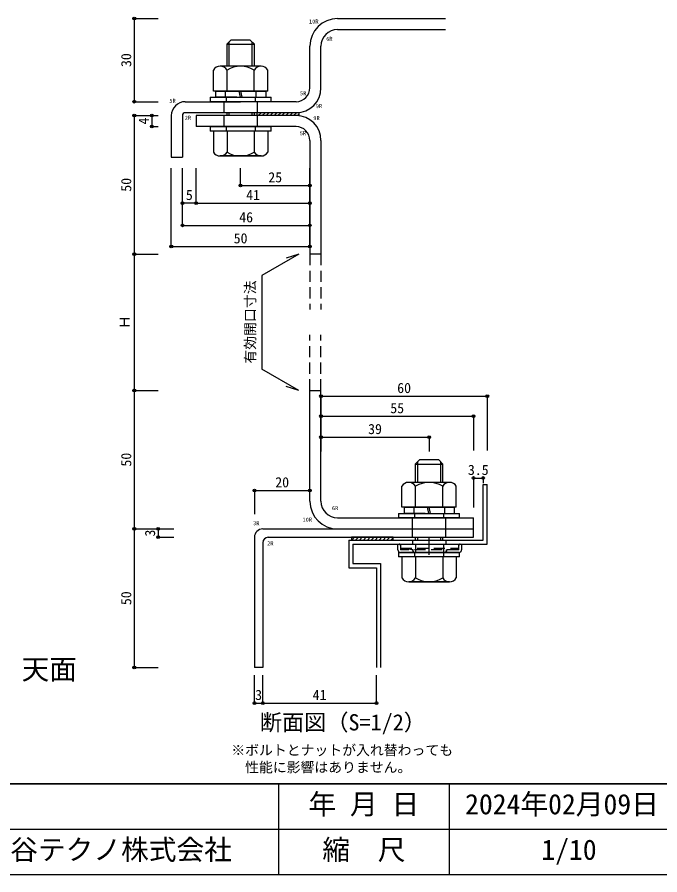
# Model space of a CAD drawing. Units: millimetres on the paper, enlarged 10 times, with parts at other scales. Extents: x -10475 to 9199, y -10092 to 10143.
# Drawn here: x -4615 to -3456, y -10092 to -8544 of the extents above; entities that cross this region are included whole.
import ezdxf
from ezdxf.enums import TextEntityAlignment as Align

# ---------------------------------------------------------------- set-up
doc = ezdxf.new("R2010")
doc.units = ezdxf.units.MM
doc.header["$LTSCALE"] = 10
doc.header["$PDMODE"] = 32
doc.header["$PDSIZE"] = 5
for name, pattern in [('CHAIN1', [8, 5, -1, 1, -1]), ('DASHED1', [1.8, 1.2, -0.6]), ('DASHED2', [3, 2, -1])]:
    doc.linetypes.add(name, pattern=pattern)
for name, color, linetype in [('0-8_FRP寸法', 3, 'Continuous'), ('0-F_図面枠', 7, 'Continuous'), ('E-0_FRP', 4, 'Continuous'), ('E-1_SUS', 7, 'Continuous'), ('E-8_FRP寸法', 3, 'Continuous'), ('E-A_タイトル', 7, 'Continuous')]:
    doc.layers.add(name, color=color, linetype=linetype)
doc.styles.add('ＭＳ ゴシック', font='')
doc.styles.get('ＭＳ ゴシック').set_extended_font_data('MS Gothic')

msp = doc.modelspace()

# ---------------------------------------------------------------- linework, layer by layer
at = {"layer": '0-8_FRP寸法', "color": 7}
for p, q in [((-4212.51, -8688.86), (-4215.09, -8677.86)), ((-4209.46, -8688.86), (-4212.04, -8677.86)), ((-3872.51, -9439.79), (-3875.09, -9428.79)), ((-3869.46, -9439.79), (-3872.04, -9428.79))]:
    msp.add_line(p, q, dxfattribs=at)
at = {"layer": '0-F_図面枠'}
for p, q in [((-6011.52, -9927.64), (-2011.52, -9927.64)), ((-2011.52, -9927.64), (-5803.94, -9927.64)), ((-4143.79, -9927.64), (-4143.79, -10091.97)), ((-3836, -9927.64), (-3836, -10091.97)), ((-4763.28, -10009.8), (-4143.79, -10009.8)), ((-4143.79, -10009.8), (-3403.58, -10009.8)), ((-2011.52, -10091.97), (-6011.52, -10091.97))]:
    msp.add_line(p, q, dxfattribs=at)
at = {"layer": 'E-0_FRP'}
for p, q in [((-4037.28, -8546.86), (-3842.73, -8546.86)), ((-4037.28, -8566.86), (-3842.73, -8566.86)), ((-4087.28, -8671.86), (-4087.28, -8596.86)), ((-4067.28, -8671.86), (-4067.28, -8596.86)), ((-4312.28, -8696.86), (-4212.28, -8696.86)), ((-4242.28, -8696.86), (-4242.28, -8716.86)), ((-4112.28, -8696.86), (-4212.28, -8696.86)), ((-4182.28, -8696.86), (-4182.28, -8716.86)), ((-4317.28, -8721.86), (-4317.28, -8796.86)), ((-4112.28, -8716.86), (-4312.28, -8716.86)), ((-4292.28, -8721.86), (-4292.28, -8741.86)), ((-4112.28, -8721.86), (-4292.28, -8721.86)), ((-4242.28, -8721.86), (-4242.28, -8741.86)), ((-4233.28, -8716.86), (-4233.28, -8721.86)), ((-4191.28, -8721.86), (-4191.28, -8716.86)), ((-4182.28, -8721.86), (-4182.28, -8716.86)), ((-4182.28, -8721.86), (-4182.28, -8716.86)), ((-4107.28, -8716.86), (-4182.28, -8716.86)), ((-4182.28, -8721.86), (-4182.28, -8741.86)), ((-4107.28, -8721.86), (-4182.28, -8721.86)), ((-4107.28, -8721.86), (-4182.28, -8721.86)), ((-4107.28, -8716.86), (-4107.28, -8721.86)), ((-4212.28, -8741.86), (-4292.28, -8741.86)), ((-4112.28, -8741.86), (-4212.28, -8741.86)), ((-4087.28, -8766.86), (-4087.28, -8971.86)), ((-4067.28, -8766.86), (-4067.28, -8971.86)), ((-4067.28, -8971.86), (-4087.28, -8971.86)), ((-4087.28, -9417.79), (-4087.28, -9217.79)), ((-4087.28, -9217.79), (-4067.28, -9217.79)), ((-4067.28, -9417.79), (-4067.28, -9217.79)), ((-3893.28, -9346.79), (-3893.28, -9383.79)), ((-3851.28, -9383.79), (-3851.28, -9346.79)), ((-4037.28, -9447.79), (-3792.28, -9447.79)), ((-3902.28, -9482.79), (-3902.28, -9447.79)), ((-3842.28, -9482.79), (-3842.28, -9447.79)), ((-3792.28, -9482.79), (-3792.28, -9447.79)), ((-4172.28, -9467.79), (-4037.28, -9467.79)), ((-4037.28, -9467.79), (-3792.28, -9467.79)), ((-4187.28, -9482.79), (-4187.28, -9717.79)), ((-4162.28, -9482.79), (-3902.28, -9482.79)), ((-3893.28, -9482.79), (-3893.28, -9487.79)), ((-3867.28, -9482.79), (-3792.28, -9482.79)), ((-3851.28, -9487.79), (-3851.28, -9482.79)), ((-4172.28, -9492.79), (-4172.28, -9717.79)), ((-4172.28, -9717.79), (-4187.28, -9717.79))]:
    msp.add_line(p, q, dxfattribs=at)
at = {"layer": 'E-0_FRP', "color": 7}
for p, q in [((-4237.28, -8716.86), (-4237.28, -8721.71)), ((-4187.28, -8721.86), (-4187.28, -8716.86)), ((-3847.28, -9350.79), (-3854.78, -9343.29)), ((-3897.28, -9350.79), (-3847.28, -9350.79)), ((-3897.28, -9350.79), (-3897.28, -9383.79)), ((-3847.28, -9383.79), (-3847.28, -9350.79)), ((-3921.35, -9428.79), (-3921.35, -9390.87)), ((-3835.47, -9383.79), (-3909.08, -9383.79)), ((-3896.81, -9428.79), (-3896.81, -9390.87)), ((-3847.74, -9428.79), (-3847.74, -9390.87)), ((-3823.2, -9428.79), (-3823.2, -9390.87)), ((-3927.28, -9439.79), (-3817.28, -9439.79)), ((-3927.28, -9439.79), (-3927.28, -9447.79)), ((-3823.2, -9428.79), (-3921.35, -9428.79)), ((-3917.53, -9428.79), (-3917.53, -9439.79)), ((-3917.53, -9428.79), (-3872.28, -9428.79)), ((-3917.53, -9439.79), (-3873.25, -9439.79)), ((-3873.48, -9428.79), (-3916.96, -9428.79)), ((-3879.18, -9439.79), (-3916.96, -9439.79)), ((-3900.03, -9428.79), (-3900.03, -9439.79)), ((-3898.53, -9439.79), (-3898.53, -9447.79)), ((-3872.28, -9439.79), (-3827.03, -9439.79)), ((-3871.31, -9428.79), (-3827.03, -9428.79)), ((-3824.96, -9428.79), (-3862.74, -9428.79)), ((-3846.03, -9439.79), (-3846.03, -9447.79)), ((-3844.53, -9428.79), (-3844.53, -9439.79)), ((-3827.03, -9428.79), (-3827.03, -9439.79)), ((-3817.28, -9447.79), (-3817.28, -9439.79)), ((-3817.28, -9447.79), (-3927.28, -9447.79)), ((-3897.28, -9482.79), (-3897.28, -9487.79)), ((-3847.28, -9487.79), (-3847.28, -9482.79)), ((-3928.66, -9495.29), (-3813.66, -9495.29)), ((-3928.66, -9505.29), (-3928.66, -9495.29)), ((-3813.66, -9495.29), (-3813.66, -9505.29)), ((-3927.28, -9510.29), (-3927.28, -9518.29)), ((-3927.28, -9510.29), (-3817.28, -9510.29)), ((-3818.66, -9510.29), (-3923.66, -9510.29)), ((-3898.53, -9510.29), (-3898.53, -9518.29)), ((-3846.03, -9510.29), (-3846.03, -9518.29)), ((-3817.28, -9518.29), (-3817.28, -9510.29)), ((-3817.28, -9518.29), (-3927.28, -9518.29)), ((-3823.2, -9518.29), (-3921.35, -9518.29)), ((-3921.35, -9518.29), (-3921.35, -9556.21)), ((-3896.81, -9518.29), (-3896.81, -9556.21)), ((-3847.74, -9518.29), (-3847.74, -9556.21)), ((-3823.2, -9518.29), (-3823.2, -9556.21))]:
    msp.add_line(p, q, dxfattribs=at)
at = {"layer": 'E-0_FRP', "linetype": 'DASHED1'}
for p, q in [((-4180.32, -8721.86), (-4175.32, -8716.86)), ((-4173.25, -8721.86), (-4168.25, -8716.86)), ((-4166.18, -8721.86), (-4161.18, -8716.86)), ((-4159.11, -8721.86), (-4154.11, -8716.86)), ((-4152.04, -8721.86), (-4147.04, -8716.86)), ((-4144.97, -8721.86), (-4139.97, -8716.86)), ((-4137.89, -8721.86), (-4132.89, -8716.86)), ((-4130.82, -8721.86), (-4125.82, -8716.86)), ((-4123.75, -8721.86), (-4118.75, -8716.86)), ((-4116.68, -8721.86), (-4111.68, -8716.86)), ((-4109.61, -8721.86), (-4107.28, -8719.53)), ((-4109.61, -8721.86), (-4107.28, -8719.53))]:
    msp.add_line(p, q, dxfattribs=at)
at = {"layer": 'E-0_FRP', "linetype": 'DASHED2'}
for p, q in [((-4087.28, -8971.86), (-4087.28, -9071.86)), ((-4067.28, -8971.86), (-4067.28, -9071.86)), ((-4087.28, -9217.79), (-4087.28, -9117.79)), ((-4067.28, -9217.79), (-4067.28, -9117.79)), ((-3923.66, -9495.29), (-3923.66, -9497.79)), ((-3896.41, -9510.29), (-3896.41, -9495.29)), ((-3845.91, -9510.29), (-3845.91, -9495.29)), ((-3818.66, -9497.79), (-3818.66, -9495.29)), ((-3923.66, -9502.79), (-3818.66, -9502.79)), ((-3901.16, -9505.29), (-3923.66, -9502.79)), ((-3901.16, -9507.79), (-3901.16, -9505.29)), ((-3841.16, -9505.29), (-3818.66, -9502.79)), ((-3841.16, -9507.79), (-3841.16, -9505.29))]:
    msp.add_line(p, q, dxfattribs=at)
at = {"layer": 'E-0_FRP', "color": 2, "linetype": 'CHAIN1'}
msp.add_line((-3872.28, -9514.6), (-3872.28, -9484.42), dxfattribs=at)
at = {"layer": 'E-0_FRP', "color": 7, "linetype": 'DASHED2'}
for p, q in [((-3923.66, -9497.79), (-3923.66, -9505.29)), ((-3818.66, -9505.29), (-3818.66, -9497.79)), ((-3818.66, -9505.29), (-3923.66, -9505.29)), ((-3901.16, -9510.29), (-3901.16, -9507.79)), ((-3841.16, -9510.29), (-3841.16, -9507.79))]:
    msp.add_line(p, q, dxfattribs=at)
at = {"layer": 'E-0_FRP'}
for points in [[(-4337.28, -8721.86), (-4337.28, -8796.86), (-4317.28, -8796.86)], [(-3902.28, -9482.79), (-3851.28, -9482.79), (-3842.28, -9482.79)]]:
    msp.add_lwpolyline(points, dxfattribs=at)
at = {"layer": 'E-0_FRP', "color": 7}
for points in [[(-3854.78, -9343.29), (-3889.78, -9343.29), (-3897.28, -9350.79)], [(-3835.47, -9563.29), (-3909.08, -9563.29), (-3835.47, -9563.29)]]:
    msp.add_lwpolyline(points, dxfattribs=at)
at = {"layer": 'E-0_FRP'}
for centre, radius, start, end in [((-4037.28, -8596.86), 50, 90, 180), ((-4037.28, -8596.86), 30, 90, 180), ((-4112.28, -8671.86), 25, 270, 0), ((-4112.28, -8671.86), 45, 270, 0), ((-4312.28, -8721.86), 25, 90, 180), ((-4312.28, -8721.86), 5, 90, 180), ((-4112.28, -8766.86), 45, 0, 90), ((-4112.28, -8766.86), 25, 0, 90), ((-4037.28, -9417.79), 50, 180, 270), ((-4037.28, -9417.79), 30, 180, 270), ((-4172.28, -9482.79), 15, 90, 180), ((-4162.28, -9492.79), 10, 90, 180), ((-4162.28, -9492.79), 10, 90, 180)]:
    msp.add_arc(centre, radius, start, end, dxfattribs=at)
at = {"layer": 'E-0_FRP', "color": 7}
for centre, radius, start, end in [((-3909.08, -9397.96), 14.17, 29.99985, 149.99985), ((-3872.28, -9429.83), 46.04, 57.79585, 122.2043), ((-3835.47, -9397.96), 14.17, 29.99985, 149.99985), ((-3923.66, -9505.29), 5, 180, 270), ((-3818.66, -9505.29), 5, 270, 0), ((-3909.08, -9549.12), 14.17, 210.00015, 330.00015), ((-3872.28, -9517.25), 46.04, 237.7957, 302.20415), ((-3835.47, -9549.12), 14.17, 210.00015, 330.00015)]:
    msp.add_arc(centre, radius, start, end, dxfattribs=at)
at = {"layer": 'E-0_FRP', "color": 7, "linetype": 'DASHED2'}
for centre, start, end in [((-3926.16, -9497.79), 0, 90), ((-3816.16, -9497.79), 90, 180), ((-3903.66, -9507.79), 0, 90), ((-3838.66, -9507.79), 90, 180)]:
    msp.add_arc(centre, 2.5, start, end, dxfattribs=at)
at = {"layer": 'E-0_FRP', "linetype": 'DASHED2'}
for centre, start, end in [((-3898.66, -9507.79), 180, 270), ((-3843.66, -9507.79), 270, 0)]:
    msp.add_arc(centre, 2.5, start, end, dxfattribs=at)
at = {"layer": 'E-1_SUS', "color": 4}
for p, q in [((-4404.08, -8546.86), (-4404.08, -8696.86)), ((-4012.28, -9482.79), (-4012.28, -9487.79)), ((-3937.28, -9487.79), (-3937.28, -9482.79)), ((-3937.28, -9487.79), (-3937.28, -9482.79)), ((-4012.28, -9487.79), (-3937.28, -9487.79)), ((-4012.28, -9487.79), (-3937.28, -9487.79))]:
    msp.add_line(p, q, dxfattribs=at)
at = {"layer": 'E-1_SUS'}
for p, q in [((-3767.28, -9495.29), (-3767.28, -9387.79)), ((-4017.28, -9487.79), (-4017.28, -9537.79)), ((-4017.28, -9487.79), (-3774.78, -9487.79)), ((-4009.78, -9495.29), (-4009.78, -9530.29)), ((-4009.78, -9495.29), (-3902.28, -9495.29)), ((-3842.28, -9487.79), (-3842.28, -9495.29)), ((-3842.28, -9495.29), (-3767.28, -9495.29)), ((-4009.78, -9530.29), (-3959.78, -9530.29)), ((-3959.78, -9530.29), (-3959.78, -9717.79)), ((-4017.28, -9537.79), (-3967.28, -9537.79)), ((-3967.28, -9537.79), (-3967.28, -9717.79))]:
    msp.add_line(p, q, dxfattribs=at)
at = {"layer": 'E-1_SUS', "color": 4, "linetype": 'DASHED1'}
for p, q in [((-4011.88, -9487.79), (-4006.88, -9482.79)), ((-4004.81, -9487.79), (-3999.81, -9482.79)), ((-3997.73, -9487.79), (-3992.73, -9482.79)), ((-3990.66, -9487.79), (-3985.66, -9482.79)), ((-3983.59, -9487.79), (-3978.59, -9482.79)), ((-3976.52, -9487.79), (-3971.52, -9482.79)), ((-3969.45, -9487.79), (-3964.45, -9482.79)), ((-3962.38, -9487.79), (-3957.38, -9482.79)), ((-3955.31, -9487.79), (-3950.31, -9482.79)), ((-3948.24, -9487.79), (-3943.24, -9482.79)), ((-3941.17, -9487.79), (-3937.28, -9483.9))]:
    msp.add_line(p, q, dxfattribs=at)
at = {"layer": 'E-1_SUS'}
for points in [[(-3774.78, -9487.79), (-3774.78, -9387.79), (-3767.28, -9387.79)], [(-3902.28, -9487.79), (-3902.28, -9495.29), (-3842.28, -9495.29)]]:
    msp.add_lwpolyline(points, dxfattribs=at)
at = {"layer": 'E-1_SUS', "color": 4}
msp.add_lwpolyline([(-3937.28, -9482.79), (-4012.28, -9482.79), (-4012.28, -9487.79)], dxfattribs=at)
at = {"layer": 'E-8_FRP寸法'}
for p, q in [((-4404.08, -8546.86), (-4361.06, -8546.86)), ((-4404.08, -8696.86), (-4361.06, -8696.86)), ((-4404.08, -8721.86), (-4361.06, -8721.86)), ((-4372.24, -8721.86), (-4361.06, -8721.86)), ((-4372.24, -8741.86), (-4361.06, -8741.86)), ((-4337.28, -8958.04), (-4337.28, -8817)), ((-4317.28, -8920.03), (-4317.28, -8817)), ((-4292.28, -8879.83), (-4292.28, -8817)), ((-4212.28, -8847.96), (-4212.28, -8817)), ((-4087.28, -8847.96), (-4087.28, -8817)), ((-4087.28, -8893.48), (-4087.28, -8817)), ((-4087.28, -8933.69), (-4087.28, -8817)), ((-4087.28, -8958.04), (-4087.28, -8817)), ((-4404.08, -8971.86), (-4361.06, -8971.86)), ((-4404.08, -9217.79), (-4361.06, -9217.79)), ((-4067.28, -9228.08), (-4067.28, -9326.21)), ((-3767.28, -9228.08), (-3767.28, -9326.21)), ((-4067.28, -9264.48), (-4067.28, -9326.21)), ((-3792.28, -9264.48), (-3792.28, -9326.21)), ((-4067.28, -9302.17), (-4067.28, -9328.16)), ((-3872.28, -9302.17), (-3872.28, -9328.16)), ((-3792.28, -9375.91), (-3792.28, -9429.39)), ((-3774.78, -9375.91), (-3774.78, -9385.27)), ((-4187.28, -9398.26), (-4187.28, -9441.41)), ((-4404.08, -9467.79), (-4361.06, -9467.79)), ((-4404.08, -9467.79), (-4361.06, -9467.79)), ((-4361.06, -9467.79), (-4332.97, -9467.79)), ((-4361.06, -9482.79), (-4332.97, -9482.79)), ((-4404.08, -9717.79), (-4361.06, -9717.79)), ((-4187.28, -9781.94), (-4187.28, -9731.37)), ((-4172.28, -9781.94), (-4172.28, -9731.37)), ((-3967.28, -9781.94), (-3967.28, -9731.37))]:
    msp.add_line(p, q, dxfattribs=at)
at = {"layer": 'E-8_FRP寸法', "color": 7}
for p, q in [((-4187.28, -8593.36), (-4194.78, -8585.86)), ((-4237.28, -8593.36), (-4187.28, -8593.36)), ((-4237.28, -8593.36), (-4237.28, -8632.86)), ((-4187.28, -8632.86), (-4187.28, -8593.36)), ((-4175.47, -8632.86), (-4249.08, -8632.86)), ((-4261.35, -8677.86), (-4261.35, -8639.94)), ((-4236.81, -8677.86), (-4236.81, -8639.95)), ((-4187.74, -8677.86), (-4187.74, -8639.94)), ((-4163.2, -8677.86), (-4163.2, -8639.95)), ((-4163.2, -8677.86), (-4261.35, -8677.86)), ((-4257.53, -8677.86), (-4257.53, -8688.86)), ((-4257.53, -8677.86), (-4212.28, -8677.86)), ((-4213.48, -8677.86), (-4256.96, -8677.86)), ((-4240.03, -8677.86), (-4240.03, -8688.86)), ((-4211.31, -8677.86), (-4167.03, -8677.86)), ((-4164.96, -8677.86), (-4202.74, -8677.86)), ((-4184.53, -8677.86), (-4184.53, -8688.86)), ((-4167.03, -8677.86), (-4167.03, -8688.86)), ((-4267.28, -8688.86), (-4157.28, -8688.86)), ((-4267.28, -8688.86), (-4267.28, -8696.86)), ((-4157.28, -8696.86), (-4267.28, -8696.86)), ((-4257.53, -8688.86), (-4213.25, -8688.86)), ((-4219.18, -8688.86), (-4256.96, -8688.86)), ((-4238.53, -8688.86), (-4238.53, -8696.86)), ((-4212.28, -8688.86), (-4167.03, -8688.86)), ((-4186.03, -8688.86), (-4186.03, -8696.86)), ((-4157.28, -8696.86), (-4157.28, -8688.86)), ((-4267.28, -8741.86), (-4267.28, -8749.86)), ((-4267.28, -8741.86), (-4157.28, -8741.86)), ((-4238.53, -8741.86), (-4238.53, -8749.86)), ((-4186.03, -8741.86), (-4186.03, -8749.86)), ((-4157.28, -8749.86), (-4157.28, -8741.86)), ((-4157.28, -8749.86), (-4267.28, -8749.86)), ((-4163.2, -8749.86), (-4261.35, -8749.86)), ((-4261.35, -8749.86), (-4261.35, -8787.78)), ((-4236.81, -8749.86), (-4236.81, -8787.78)), ((-4187.74, -8749.86), (-4187.74, -8787.78)), ((-4163.2, -8749.86), (-4163.2, -8787.78))]:
    msp.add_line(p, q, dxfattribs=at)
at = {"layer": 'E-8_FRP寸法', "color": 4}
for p, q in [((-4233.28, -8589.36), (-4233.28, -8632.86)), ((-4191.28, -8632.86), (-4191.28, -8589.36)), ((-4404.08, -8721.86), (-4404.08, -8971.86)), ((-4372.24, -8721.86), (-4372.24, -8741.86)), ((-4212.28, -8847.96), (-4087.28, -8847.96)), ((-4292.28, -8879.83), (-4317.28, -8879.83)), ((-4292.28, -8879.83), (-4087.28, -8879.83)), ((-4317.28, -8920.03), (-4087.28, -8920.03)), ((-4337.28, -8958.04), (-4087.28, -8958.04)), ((-4404.08, -8971.86), (-4404.08, -9217.79)), ((-4404.08, -9217.79), (-4404.08, -9467.79)), ((-4067.28, -9228.08), (-3767.28, -9228.08)), ((-4067.28, -9264.48), (-3792.28, -9264.48)), ((-4067.28, -9302.17), (-3872.28, -9302.17)), ((-3792.28, -9375.91), (-3774.78, -9375.91)), ((-4187.28, -9398.26), (-4087.28, -9398.26)), ((-4404.08, -9467.79), (-4404.08, -9717.79)), ((-4361.06, -9467.79), (-4361.06, -9482.79)), ((-4187.28, -9781.94), (-4172.28, -9781.94)), ((-4172.28, -9781.94), (-3967.28, -9781.94))]:
    msp.add_line(p, q, dxfattribs=at)
at = {"layer": 'E-8_FRP寸法', "color": 2}
for p, q in [((-4107.28, -8971.86), (-4173.99, -9010.38)), ((-4107.28, -8971.86), (-4130.29, -8979.12)), ((-4173.99, -9010.38), (-4173.99, -9179.27)), ((-4107.28, -9217.79), (-4173.99, -9179.27)), ((-4107.28, -9217.79), (-4130.29, -9210.53))]:
    msp.add_line(p, q, dxfattribs=at)
at = {"layer": 'E-8_FRP寸法', "color": 7}
for points in [[(-4194.78, -8585.86), (-4229.78, -8585.86), (-4237.28, -8593.36)], [(-4175.47, -8794.86), (-4249.08, -8794.86), (-4175.47, -8794.86)]]:
    msp.add_lwpolyline(points, dxfattribs=at)
for centre, radius, start, end in [((-4249.08, -8647.03), 14.17, 29.99985, 149.99985), ((-4212.28, -8678.9), 46.04, 57.79585, 122.2043), ((-4175.47, -8647.03), 14.17, 29.99985, 149.99985), ((-4249.08, -8780.7), 14.17, 210.00015, 330.00015), ((-4212.28, -8748.82), 46.04, 237.7957, 302.20415), ((-4175.47, -8780.7), 14.17, 210.00015, 330.00015)]:
    msp.add_arc(centre, radius, start, end, dxfattribs=at)
at = {"layer": 'E-8_FRP寸法', "color": 6}
for p in [(-4404.08, -8546.86), (-4404.08, -8696.86), (-4404.08, -8721.86), (-4372.24, -8721.86), (-4372.24, -8741.86), (-4212.28, -8847.96), (-4087.28, -8847.96), (-4317.28, -8879.83), (-4292.28, -8879.83), (-4087.28, -8879.83), (-4317.28, -8920.03), (-4087.28, -8920.03), (-4337.28, -8958.04), (-4087.28, -8958.04), (-4404.08, -8971.86), (-4404.08, -9217.79), (-4067.28, -9228.08), (-3767.28, -9228.08), (-4067.28, -9264.48), (-3792.28, -9264.48), (-4067.28, -9302.17), (-3872.28, -9302.17), (-3792.28, -9375.91), (-3774.78, -9375.91), (-4187.28, -9398.26), (-4087.28, -9398.26), (-4404.08, -9467.79), (-4361.06, -9467.79), (-4361.06, -9482.79), (-4404.08, -9717.79), (-4187.28, -9781.94), (-4172.28, -9781.94), (-3967.28, -9781.94)]:
    msp.add_point(p, dxfattribs=at)

# ---------------------------------------------------------------- texts
at = {"layer": '0-8_FRP寸法', "color": 6, "style": 'ＭＳ ゴシック'}
msp.add_text('天面', height=36.66, dxfattribs=at).set_placement((-4607.42, -9750.37), align=Align.BOTTOM_LEFT)
at = {"layer": '0-F_図面枠', "color": 6, "style": 'ＭＳ ゴシック'}
for s, p in [('年 月 日', (-4089.9, -9993.72)), ('2024年02月09日', (-3807.29, -9993.72)), ('岩谷テクノ株式会社', (-4678, -10075.74)), ('縮\u3000尺', (-4064.9, -10075.89)), ('1/10', (-3669.79, -10075.89))]:
    msp.add_text(s, height=36.66, dxfattribs=at).set_placement(p, align=Align.BOTTOM_LEFT)
at = {"layer": 'E-8_FRP寸法', "color": 6, "style": 'ＭＳ ゴシック'}
for s, p in [('10R', (-4088.86, -8558.06)), ('6R', (-4057.91, -8589.36)), ('5R', (-4105.14, -8687.55)), ('5R', (-4340.85, -8701.18)), ('9R', (-4076.58, -8710.74)), ('2R', (-4313.01, -8731.73)), ('9R', (-4081.1, -8732.3)), ('5R', (-4105.43, -8759.61)), ('6R', (-4047.6, -9436.05)), ('3R', (-4189.66, -9463.36)), ('10R', (-4100.71, -9456.84)), ('2R', (-4164.39, -9499.64))]:
    msp.add_text(s, height=7.331, dxfattribs=at).set_placement(p, align=Align.BOTTOM_LEFT)
at = {"layer": 'E-8_FRP寸法', "style": 'ＭＳ ゴシック'}
for s, p in [('30', (-4404.08, -8634.36)), ('4', (-4372.24, -8738.11)), ('50', (-4404.08, -8859.36)), ('有効開口寸法', (-4180.26, -9169.52)), ('Ｈ', (-4406.82, -9107.29)), ('50', (-4404.08, -9355.29)), ('3', (-4361.06, -9481.54)), ('50', (-4404.08, -9605.29))]:
    msp.add_text(s, height=18.33, rotation=90, dxfattribs=at).set_placement(p, align=Align.BOTTOM_LEFT)
for s, p in [('25', (-4162.28, -8847.96)), ('5', (-4311.03, -8879.83)), ('41', (-4202.28, -8879.83)), ('46', (-4214.78, -8920.03)), ('50', (-4224.78, -8958.04)), ('60', (-3929.78, -9228.08)), ('55', (-3942.28, -9264.48)), ('39', (-3982.28, -9302.17)), ('3.5', (-3802.28, -9375.91)), ('20', (-4149.78, -9398.26)), ('3', (-4186.03, -9781.94)), ('41', (-4082.28, -9781.94))]:
    msp.add_text(s, height=18.33, dxfattribs=at).set_placement(p, align=Align.BOTTOM_LEFT)
at = {"layer": 'E-A_タイトル', "color": 2, "style": 'ＭＳ ゴシック'}
msp.add_text('断面図（S=1/2）', height=29.33, dxfattribs=at).set_placement((-4177.72, -9840.21), align=Align.BOTTOM_LEFT)
at = {"layer": 'E-A_タイトル', "color": 3, "style": 'ＭＳ ゴシック'}
for s, p in [('※ボルトとナットが入れ替わっても', (-4229.05, -9881.62)), ('性能に影響はありません。', (-4204.25, -9912.49))]:
    msp.add_text(s, height=18.33, dxfattribs=at).set_placement(p, align=Align.BOTTOM_LEFT)

doc.saveas('drawing.dxf')
